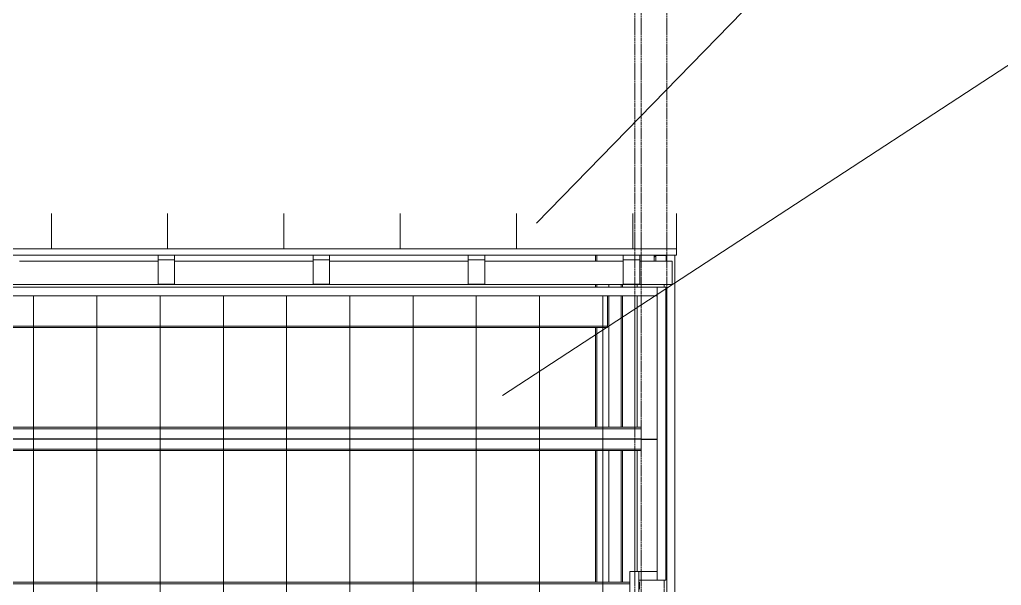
# Model space of a CAD drawing. Header units: inches. Extents: x -23565 to -43, y -324 to 853.
# Drawn here: x -1182.9 to -877.3, y 244 to 420.1 of the extents above; entities that cross this region are included whole.
import ezdxf

# ---------------------------------------------------------------- set-up
doc = ezdxf.new("R2010")
doc.units = ezdxf.units.IN
doc.header["$MEASUREMENT"] = 0
doc.linetypes.add('Grid Line 1_2_', pattern=[0.875, 0.5, -0.125, 0.125, -0.125])
doc.linetypes.add('Hidden 1_8_', pattern=[0.1875, 0.125, -0.0625])
for name, color, linetype, lineweight in [('A-ANNO-IDEN', 131, 'Continuous', 9), ('A-GLAZ-CWMG', 51, 'Continuous', 13), ('A-ROOF', 132, 'Continuous', 13), ('A-ROOF-PATT', 132, 'Continuous', 13), ('A-WALL-PATT', 111, 'Continuous', 25), ('I-WALL', 2, 'Continuous', 13), ('S-BEAM', 12, 'Continuous', 13), ('S-COLS', 52, 'Continuous', 13), ('S-GRID', 1, 'Continuous', 9)]:
    doc.layers.add(name, color=color, linetype=linetype, lineweight=lineweight)

# ---------------------------------------------------------------- blocks, each defined once
blk = doc.blocks.new('Rectangular Mullion - Profile_Polycarbonate_Upper and left-1767982-Building Section - East_West looking South _ Fieldhouse')
at = {"layer": 'A-GLAZ-CWMG', "color": 8, "lineweight": 9}
for p, q in [((26278.39, 336.84), (22784.14, 336.84)), ((26278.39, 336.84), (26278.39, 334.09)), ((26278.39, 334.09), (22784.14, 334.09))]:
    blk.add_line(p, q, dxfattribs=at)
blk = doc.blocks.new('Rectangular Mullion - Profile_Polycarbonate_right-1872005-Building Section - East_West looking South _ Fieldhouse')
at = {"layer": 'A-GLAZ-CWMG', "color": 8, "lineweight": 9}
for p, q in [((26278.39, 336.84), (26281.14, 336.84)), ((26278.39, 245.61), (26278.39, 336.84)), ((26281.14, 245.61), (26281.14, 336.84)), ((26281.14, 245.61), (26278.39, 245.61))]:
    blk.add_line(p, q, dxfattribs=at)
blk = doc.blocks.new('Rectangular Mullion - Profile_Polycarbonate_Upper and left-1987911-Building Section - East_West looking South _ Fieldhouse')
at = {"layer": 'A-GLAZ-CWMG', "color": 8, "lineweight": 9}
for p, q in [((26281.39, 344.88), (26281.39, 346.78)), ((26283.89, 346.78), (26283.89, 243.41)), ((26281.39, 243.27), (26281.39, 337.63)), ((26281.39, 241.75), (26281.39, 243.23)), ((26283.89, 243.35), (26283.89, 241.75))]:
    blk.add_line(p, q, dxfattribs=at)
blk = doc.blocks.new('W-Wide Flange - W12X22-1533120-Building Section - East_West looking South _ Fieldhouse')
at = {"layer": 'S-BEAM', "color": 10, "lineweight": 9}
for p, q in [((26262.89, 334.09), (26262.89, 325.3)), ((25985.89, 324.71), (26262.89, 324.71)), ((25985.89, 324.29), (26262.89, 324.29)), ((26262.89, 325.3), (26262.89, 324.77)), ((26262.89, 324.77), (26262.89, 324.71)), ((26262.89, 324.71), (26262.89, 324.29))]:
    blk.add_line(p, q, dxfattribs=at)
blk = doc.blocks.new('Girt_Z - 10_D-1732176-Building Section - East_West looking South _ Fieldhouse')
at = {"layer": 'S-BEAM', "color": 10, "lineweight": 9}
for p, q in [((26269.89, 245.04), (22791.39, 245.04)), ((26269.89, 244.96), (22791.39, 244.96)), ((26269.89, 244.51), (22791.39, 244.51))]:
    blk.add_line(p, q, dxfattribs=at)
at = {"layer": 'S-BEAM', "color": 8, "lineweight": 9}
for p, q in [((26272.89, 245.04), (26272.64, 245.04)), ((26272.89, 244.96), (26272.64, 244.96)), ((26272.89, 244.51), (26272.64, 244.51)), ((26272.89, 245.04), (26272.89, 244.96)), ((26272.89, 244.96), (26272.89, 244.51)), ((26272.89, 244.51), (26272.89, 242.82))]:
    blk.add_line(p, q, dxfattribs=at)
blk = doc.blocks.new('Girt_Z - 10_D-1241717-Building Section - East_West looking South _ Fieldhouse')
at = {"layer": 'S-BEAM', "color": 10, "lineweight": 9}
for p, q in [((26273.39, 293.29), (22791.39, 293.29)), ((26273.39, 293.21), (22791.39, 293.21)), ((26273.39, 292.76), (22791.39, 292.76)), ((26273.39, 293.29), (26273.39, 293.21)), ((26273.39, 293.21), (26273.39, 292.76)), ((26273.39, 292.76), (26273.39, 289.62)), ((26273.39, 289.62), (22791.39, 289.62)), ((26273.39, 289.55), (22791.39, 289.55)), ((26273.39, 289.62), (26273.39, 289.55)), ((26273.39, 289.55), (26273.39, 289.36)), ((26273.39, 289.36), (26273.39, 286.42)), ((22791.39, 286.42), (26273.39, 286.42)), ((26273.39, 285.94), (22791.39, 285.94)), ((26273.39, 286.42), (26273.39, 285.94))]:
    blk.add_line(p, q, dxfattribs=at)
blk = doc.blocks.new('Girt_Z - 10_D-1223976-Building Section - East_West looking South _ Fieldhouse')
at = {"layer": 'S-BEAM', "color": 10, "lineweight": 9}
for p, q in [((26278.39, 289.55), (26273.39, 289.55)), ((26273.39, 289.44), (26278.39, 289.44))]:
    blk.add_line(p, q, dxfattribs=at)
at = {"layer": 'S-BEAM', "color": 8, "lineweight": 9}
for p, q in [((26281.28, 289.36), (26281.28, 286.47)), ((26281.28, 286.47), (26281.14, 286.35)), ((26281.14, 286.21), (26281.39, 286.42))]:
    blk.add_line(p, q, dxfattribs=at)
for radius, start in [(0.187, 0), (0.0782, 2.1227)]:
    blk.add_arc((26281.2, 289.36), radius, start, 90, dxfattribs=at)
blk = doc.blocks.new('Rectangular Mullion - Profile_Polycarbonate_Lower-1767898-Building Section - East_West looking South _ Fieldhouse')
at = {"layer": 'A-GLAZ-CWMG', "color": 8, "lineweight": 9}
for p, q in [((26272.64, 245.61), (26272.64, 248.36)), ((26272.64, 248.36), (26278.39, 248.36)), ((26278.39, 248.36), (26278.39, 245.61)), ((26272.64, 245.61), (26278.39, 245.61))]:
    blk.add_line(p, q, dxfattribs=at)
blk = doc.blocks.new('Rectangular Mullion - Profile_Polycarbonate_right-1766041-Building Section - East_West looking South _ Fieldhouse')
at = {"layer": 'A-GLAZ-CWMG', "color": 8, "lineweight": 9}
for p, q in [((26269.89, 248.36), (26272.64, 248.36)), ((26269.89, 239.69), (26269.89, 248.36)), ((26272.64, 242.81), (26272.64, 248.36)), ((26272.64, 241.75), (26272.64, 242.75)), ((26269.89, 193.34), (26269.89, 239.6)), ((26271.89, 193.34), (26269.89, 193.34))]:
    blk.add_line(p, q, dxfattribs=at)
blk = doc.blocks.new('Dimension Lumber - 5_5 x 7_5 Glulam-1730092-Building Section - East_West looking South _ Fieldhouse')
at = {"layer": 'S-BEAM', "color": 8, "lineweight": 9}
for p, q in [((26267.83, 346.78), (26267.83, 345.28)), ((26272.95, 345.28), (26272.95, 346.78))]:
    blk.add_line(p, q, dxfattribs=at)
at = {"layer": 'S-BEAM', "color": 7}
for p, q in [((26272.95, 345.28), (26267.83, 345.28)), ((26267.83, 345.28), (26267.83, 337.78)), ((26272.95, 337.78), (26272.95, 345.28)), ((26267.83, 337.78), (26272.95, 337.78))]:
    blk.add_line(p, q, dxfattribs=at)
blk = doc.blocks.new('Girt_C - 8_D-1405512-Building Section - East_West looking South _ Fieldhouse')
at = {"layer": 'S-BEAM', "color": 8, "lineweight": 9}
for p, q in [((26277.41, 346.19), (26277.41, 346.78)), ((26277.89, 346.76), (26277.41, 346.19)), ((26277.41, 346.19), (26277.49, 346.12)), ((26277.41, 344.87), (26277.41, 346.19)), ((26277.49, 346.12), (26277.94, 346.65)), ((26277.49, 344.87), (26277.49, 346.12)), ((26281.2, 346.76), (26277.89, 346.76)), ((26277.94, 346.65), (26281.21, 346.65)), ((26277.94, 346.65), (26277.94, 344.87)), ((26281.21, 344.87), (26281.21, 346.76)), ((26281.21, 346.65), (26281.21, 346.76)), ((26281.28, 346.57), (26281.28, 344.87))]:
    blk.add_line(p, q, dxfattribs=at)
for major_axis, end_param in [((0.187, 0), 1.570796), ((0.0782, 0), 1.533748)]:
    blk.add_ellipse((26281.2, 346.57), major_axis=major_axis, ratio=0.999133, start_param=0, end_param=end_param, dxfattribs=at)
blk = doc.blocks.new('W-Wide Flange-Column - B1_L-1389336-Building Section - East_West looking South _ Fieldhouse')
at = {"layer": 'S-COLS', "color": 8, "linetype": 'Hidden 1_8_', "lineweight": 9}
for p, q in [((26267.23, 336.84), (26267.23, 337.63)), ((26267.55, 337.63), (26267.55, 336.84)), ((26267.23, 192.49), (26267.23, 193.34)), ((26267.55, 193.34), (26267.55, 192.49)), ((26267.23, 0), (26267.23, 146.5)), ((26267.55, 146.5), (26267.55, 0))]:
    blk.add_line(p, q, dxfattribs=at)
at = {"layer": 'S-COLS', "color": 10, "linetype": 'Hidden 1_8_', "lineweight": 9}
for p, q in [((26267.23, 293.29), (26267.23, 334.09)), ((26267.55, 334.09), (26267.55, 293.29)), ((26267.23, 245.04), (26267.23, 285.94)), ((26267.55, 285.94), (26267.55, 245.04)), ((26267.23, 196.09), (26267.23, 237.69)), ((26267.55, 237.69), (26267.55, 196.09))]:
    blk.add_line(p, q, dxfattribs=at)
blk = doc.blocks.new('C-Channel-Column - C10X25-1772857-Building Section - East_West looking South _ Fieldhouse')
at = {"layer": 'S-COLS', "color": 8, "linetype": 'Hidden 1_8_', "lineweight": 9}
for p, q in [((26272.2, 336.84), (26272.2, 337.63)), ((26280.58, 336.84), (26280.58, 337.63)), ((26280.58, 243.23), (26280.58, 245.61)), ((26280.58, 241.75), (26280.58, 243.17)), ((26272.2, 144.79), (26272.2, 146.5)), ((26272.2, 100.18), (26272.2, 144.69)), ((26272.2, 51.55), (26272.2, 100.08)), ((26272.2, 0), (26272.2, 51.45))]:
    blk.add_line(p, q, dxfattribs=at)
at = {"layer": 'S-COLS', "color": 10, "linetype": 'Hidden 1_8_', "lineweight": 9}
for p, q in [((26272.2, 293.29), (26272.2, 334.09)), ((26272.2, 248.36), (26272.2, 285.94))]:
    blk.add_line(p, q, dxfattribs=at)

msp = doc.modelspace()

# ---------------------------------------------------------------- hatches: boundary and pattern name
at = {"layer": 'A-ROOF-PATT', "lineweight": 9}
h = msp.add_hatch(dxfattribs=at)
h.set_pattern_fill('FP_71', color=8, style=0, pattern_type=2)
h.set_pattern_definition([(90, (-27264.554, 1279.445), (-36.188, 2e-15), [])])
h.paths.add_polyline_path([(-4485.17982, 348.78593), (-978.42738, 348.78593), (-978.42738, 359.78595), (-4485.17982, 359.78595), (-4485.17982, 349.95092)], flags=0)
at = {"layer": 'A-WALL-PATT', "lineweight": 9}
h = msp.add_hatch(dxfattribs=at)
h.set_pattern_fill('FP_75', color=8, style=0, pattern_type=2)
h.set_pattern_definition([(90, (-981.679, 0), (-19.685, 1e-15), [])])
h.paths.add_polyline_path([(-4478.67876, 196.09153), (-992.92876, 196.09153), (-992.92876, 239.59911), (-992.92876, 239.6875), (-992.86626, 248.36288), (-984.42876, 248.36288), (-984.42876, 334.09126), (-4478.67876, 334.09126), (-4478.67876, 232.76792)], flags=0)

# ---------------------------------------------------------------- linework, layer by layer
at = {"layer": 'A-ANNO-IDEN', "color": 153}
for p, q in [((-1021.94425, 356.74491), (-855.74359, 527.44804)), ((-1032.53085, 303.05824), (-854.61809, 419.31285))]:
    msp.add_line(p, q, dxfattribs=at)
at = {"layer": 'A-ROOF', "color": 8, "lineweight": 9}
msp.add_line((-978.42876, 348.78593), (-978.42876, 359.78593), dxfattribs=at)
at = {"layer": 'A-ROOF', "color": 7}
for p, q in [((-978.42876, 348.78593), (-4485.17976, 348.78593)), ((-978.42876, 346.78419), (-978.42876, 348.78593)), ((-4485.17976, 346.78419), (-978.42876, 346.78419))]:
    msp.add_line(p, q, dxfattribs=at)
at = {"layer": 'I-WALL', "color": 8, "lineweight": 9}
for p, q in [((-1139.74126, 344.875), (-1182.86626, 344.875)), ((-1091.49126, 344.875), (-1134.61626, 344.875)), ((-1043.24126, 344.875), (-1086.36626, 344.875)), ((-994.99126, 344.875), (-1038.11626, 344.875)), ((-979.71616, 344.875), (-989.86626, 344.875)), ((-979.71616, 337.625), (-979.71616, 344.875)), ((-4483.92976, 337.625), (-979.71616, 337.625))]:
    msp.add_line(p, q, dxfattribs=at)
at = {"layer": 'S-COLS', "color": 8, "lineweight": 9}
for p, q in [((-1003.62876, 346.78419), (-1003.62876, 344.875)), ((-1003.24876, 346.78419), (-1003.24876, 344.875)), ((-1003.62876, 337.625), (-1003.62876, 336.84126)), ((-1003.24876, 337.625), (-1003.24876, 336.84126)), ((-999.42876, 337.625), (-999.42876, 336.84126)), ((-991.42876, 337.625), (-991.42876, 336.84126))]:
    msp.add_line(p, q, dxfattribs=at)
at = {"layer": 'S-COLS', "color": 10, "lineweight": 9}
for p, q in [((-999.42876, 334.09126), (-999.42876, 293.29459)), ((-991.42876, 334.09126), (-991.42876, 293.29459)), ((-1003.62876, 324.28658), (-1003.62876, 293.29459)), ((-1003.24876, 324.28658), (-1003.24876, 293.29459)), ((-1003.62876, 285.93978), (-1003.62876, 245.04459)), ((-1003.24876, 285.93978), (-1003.24876, 245.04459)), ((-999.42876, 285.93978), (-999.42876, 245.04459)), ((-991.42876, 285.93978), (-991.42876, 248.36288))]:
    msp.add_line(p, q, dxfattribs=at)
at = {"layer": 'S-GRID', "linetype": 'Grid Line 1_2_'}
for p, q in [((-991.42876, -273.16081), (-991.42876, 671.89181)), ((-989.42876, -273.16081), (-989.42876, 671.89181)), ((-981.42876, -273.16081), (-981.42876, 671.89181)), ((-981.42876, -273.16081), (-981.42876, 671.89181))]:
    msp.add_line(p, q, dxfattribs=at)

# ---------------------------------------------------------------- block references
at = {"layer": 'A-GLAZ-CWMG', "color": 8, "lineweight": 9}
for name in ['Rectangular Mullion - Profile_Polycarbonate_Upper and left-1987911-Building Section - East_West looking South _ Fieldhouse', 'Rectangular Mullion - Profile_Polycarbonate_Upper and left-1767982-Building Section - East_West looking South _ Fieldhouse', 'Rectangular Mullion - Profile_Polycarbonate_right-1872005-Building Section - East_West looking South _ Fieldhouse', 'Rectangular Mullion - Profile_Polycarbonate_right-1766041-Building Section - East_West looking South _ Fieldhouse', 'Rectangular Mullion - Profile_Polycarbonate_Lower-1767898-Building Section - East_West looking South _ Fieldhouse']:
    msp.add_blockref(name, (-27262.81898, 0), dxfattribs=at)
at = {"layer": 'S-BEAM', "color": 8, "lineweight": 9}
for name, p in [('Dimension Lumber - 5_5 x 7_5 Glulam-1730092-Building Section - East_West looking South _ Fieldhouse', (-27407.56898, 0)), ('Dimension Lumber - 5_5 x 7_5 Glulam-1730092-Building Section - East_West looking South _ Fieldhouse', (-27359.31898, 0)), ('Dimension Lumber - 5_5 x 7_5 Glulam-1730092-Building Section - East_West looking South _ Fieldhouse', (-27311.06898, 0)), ('Dimension Lumber - 5_5 x 7_5 Glulam-1730092-Building Section - East_West looking South _ Fieldhouse', (-27262.81898, 0)), ('Girt_C - 8_D-1405512-Building Section - East_West looking South _ Fieldhouse', (-27262.81898, 0)), ('Girt_Z - 10_D-1223976-Building Section - East_West looking South _ Fieldhouse', (-27262.81898, 0))]:
    msp.add_blockref(name, p, dxfattribs=at)
at = {"layer": 'S-BEAM', "color": 10, "lineweight": 9}
for name in ['W-Wide Flange - W12X22-1533120-Building Section - East_West looking South _ Fieldhouse', 'Girt_Z - 10_D-1241717-Building Section - East_West looking South _ Fieldhouse', 'Girt_Z - 10_D-1732176-Building Section - East_West looking South _ Fieldhouse']:
    msp.add_blockref(name, (-27262.81898, 0), dxfattribs=at)
at = {"layer": 'S-COLS', "color": 8, "linetype": 'Hidden 1_8_', "lineweight": 9}
for name in ['W-Wide Flange-Column - B1_L-1389336-Building Section - East_West looking South _ Fieldhouse', 'C-Channel-Column - C10X25-1772857-Building Section - East_West looking South _ Fieldhouse']:
    msp.add_blockref(name, (-27262.81898, 0), dxfattribs=at)

doc.saveas('drawing.dxf')
